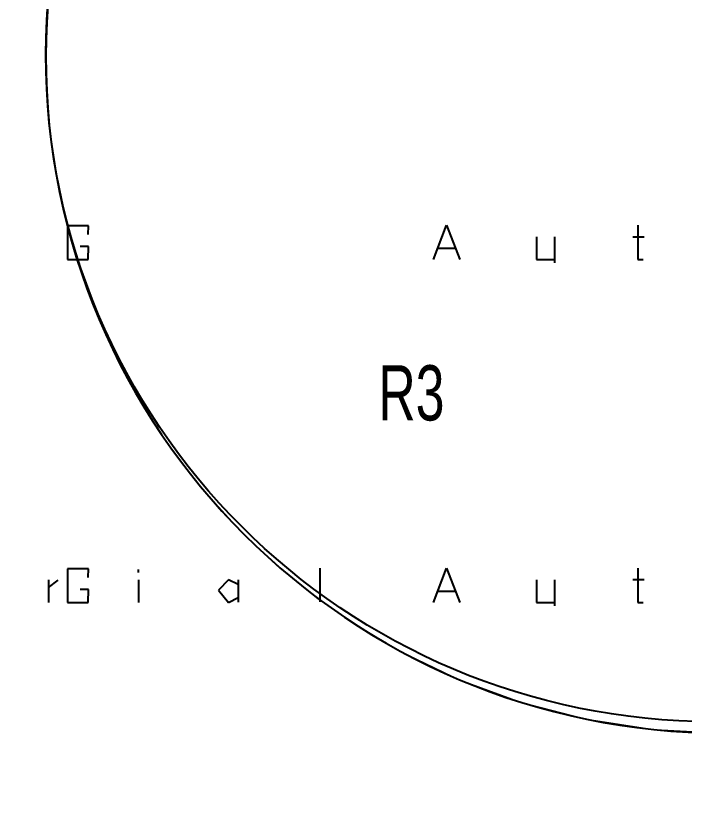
# Model space of a CAD drawing. Extents: x 0 to 595, y -1 to 841.
# Drawn here: x 305.9 to 387.9, y 435.6 to 534.6 of the extents above; entities that cross this region are included whole.
import ezdxf

# ---------------------------------------------------------------- set-up
doc = ezdxf.new("R2010")
doc.units = 0
doc.header["$MEASUREMENT"] = 0
doc.header["$XCLIPFRAME"] = 2
doc.linetypes.add('atContinuous2', pattern=[0])
for name, color, linetype in [('at_Entity', 7, 'Continuous'), ('at_Rect', 7, 'Continuous'), ('at_Solid', 7, 'Continuous'), ('at_Text', 7, 'Continuous')]:
    doc.layers.add(name, color=color, linetype=linetype)
picture_1 = doc.add_image_def('image1.jpg', size_in_pixel=(1446, 2048))

msp = doc.modelspace()

# ---------------------------------------------------------------- linework, layer by layer
at = {"color": 28}
for p, q in [((357.091, 504.735), (358.695, 508.943)), ((358.695, 508.943), (360.298, 504.735)), ((382.124, 508.942), (382.124, 504.735)), ((369.713, 507.516), (369.713, 504.735)), ((371.916, 507.516), (371.916, 504.314)), ((381.512, 507.535), (382.934, 507.535)), ((357.679, 506.135), (359.685, 506.135)), ((369.713, 504.735), (371.916, 504.735)), ((382.124, 504.735), (382.786, 504.735)), ((314.757, 466.802), (312.217, 466.802)), ((312.217, 466.802), (312.217, 462.658)), ((314.729, 465.738), (314.757, 466.802)), ((314.757, 464.236), (313.746, 464.236)), ((314.729, 462.658), (314.757, 464.236)), ((312.217, 462.658), (314.729, 462.658))]:
    msp.add_line(p, q, dxfattribs=at)
at = {"layer": 'at_Entity', "color": 7}
for points in [[(309.546, 529.697, 0.0822, 0.0822, 0), (309.98, 538.2, 0.0822, 0.0822, 0)], [(392.592, 446.629, 0.0822, 0.0822, 0), (384.08, 447.082, 0.0822, 0.0822, 0), (375.82, 448.356, 0.0822, 0.0822, 0), (367.855, 450.411, 0.0822, 0.0822, 0), (360.224, 453.207, 0.0822, 0.0822, 0), (352.969, 456.702, 0.0822, 0.0822, 0), (346.129, 460.856, 0.0822, 0.0822, 0), (339.745, 465.628, 0.0822, 0.0822, 0), (333.859, 470.979, 0.0822, 0.0822, 0), (328.51, 476.867, 0.0822, 0.0822, 0), (323.739, 483.251, 0.0822, 0.0822, 0), (319.587, 490.092, 0.0822, 0.0822, 0), (316.093, 497.349, 0.0822, 0.0822, 0), (313.3, 504.98, 0.0822, 0.0822, 0), (311.247, 512.946, 0.0822, 0.0822, 0), (309.975, 521.206, 0.0822, 0.0822, 0), (309.525, 529.719, 0.0822, 0.0822, 0)]]:
    msp.add_lwpolyline(points, format="xyseb", dxfattribs=at)
at = {"layer": 'at_Entity', "color": 7, "linetype": 'atContinuous2'}
msp.add_circle((391.384, 529.876), 81.838, dxfattribs=at)
for centre, radius, start, end in [((392.55, 529.757), 83.004, 89.95615, 180.0415), ((392.678, 529.774), 83.144, 180.03795, 269.94078)]:
    msp.add_arc(centre, radius, start, end, dxfattribs=at)
at = {"layer": 'at_Rect', "color": 28}
for p, q in [((320.899, 466.336), (320.899, 466.709)), ((343.14, 466.849), (343.125, 462.742)), ((309.856, 465.434), (309.856, 462.658)), ((309.887, 464.501), (311.069, 465.387)), ((320.884, 465.45), (320.884, 462.658)), ((331.958, 465.434), (330.698, 464.175)), ((333.124, 464.843), (331.958, 465.434)), ((333.108, 465.45), (333.108, 462.682)), ((330.698, 464.175), (331.927, 462.658)), ((331.927, 462.658), (333.124, 463.257))]:
    msp.add_line(p, q, dxfattribs=at)
at = {"layer": 'at_Solid', "color": 28}
for p, q in [((314.757, 508.88), (312.217, 508.88)), ((312.217, 508.88), (312.217, 504.735)), ((314.729, 507.815), (314.757, 508.88)), ((314.757, 506.313), (313.746, 506.313)), ((314.729, 504.735), (314.757, 506.313)), ((312.217, 504.735), (314.729, 504.735))]:
    msp.add_line(p, q, dxfattribs=at)
at = {"layer": 'at_Text', "color": 28}
for p, q in [((357.091, 462.658), (358.695, 466.866)), ((358.695, 466.866), (360.298, 462.658)), ((382.124, 466.865), (382.124, 462.658)), ((369.713, 465.439), (369.713, 462.658)), ((371.916, 465.439), (371.916, 462.237)), ((381.512, 465.458), (382.934, 465.458)), ((357.679, 464.058), (359.685, 464.058)), ((369.713, 462.658), (371.916, 462.658)), ((382.124, 462.658), (382.786, 462.658))]:
    msp.add_line(p, q, dxfattribs=at)

# ---------------------------------------------------------------- texts
at = {"layer": 'at_Text', "color": 7, "width": 0.7}
msp.add_text('R3', height=6.7776, rotation=0.00055, dxfattribs=at).set_placement((350.317, 484.986))

# ---------------------------------------------------------------- pictures from other files: only their frames are drawn
image = msp.add_image(picture_1, insert=(0, 0.007), size_in_units=(594.459, 841.545))
image.set_boundary_path([(0.0258, 2047.9834), (1446.026, 2047.9834), (1446.026, -0.0166), (0.0258, -0.0166), (0.0258, 2047.9834)])

doc.saveas('drawing.dxf')
